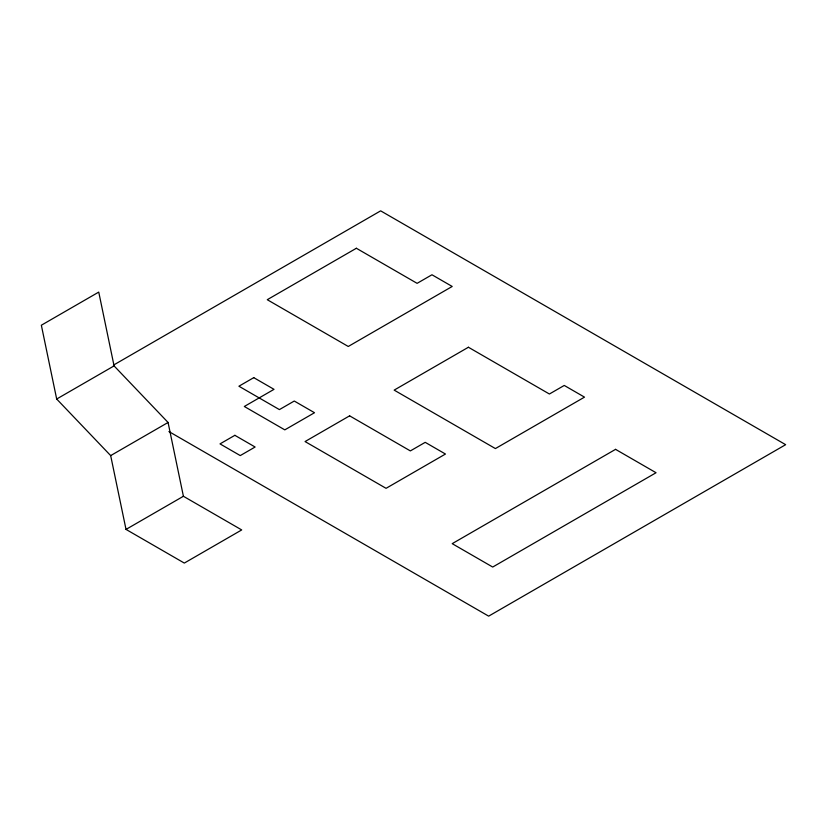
<?xml version="1.0" encoding="UTF-8"?>
<svg xmlns="http://www.w3.org/2000/svg" width="827" height="827" viewBox="0 0 827 827"><rect width="100%" height="100%" fill="white"/><g stroke="black" fill="none" stroke-linecap="round" stroke-linejoin="round"><path stroke-width="1.24" d="M113.371 365.183L380.658 210.854L785.65 444.678L488.654 616.146L168.925 431.549M56.681 399.027L114.074 365.896L98.744 292.096L41.35 325.228L56.681 399.027L110.673 455.605L126.014 529.404L184.318 563.073L241.711 529.931L183.408 496.272L168.067 422.463L114.074 365.896M110.673 455.605L168.067 422.463M126.014 529.404L183.408 496.272M356.365 248.265L267.266 299.705L348.26 346.472L452.204 286.462L431.963 274.771L417.108 283.341L356.365 248.265M253.765 377.65L238.91 386.219L279.412 409.603L294.267 401.033L314.508 412.725L284.808 429.864L244.316 406.481L274.016 389.341L253.765 377.65M234.868 435.322L220.013 443.892L240.264 455.584L255.109 447.014L234.868 435.322M349.614 415.836L305.06 441.556L386.064 488.323L445.464 454.033L425.212 442.342L410.357 450.911L349.614 415.836M468.413 347.247L394.159 390.117L495.404 448.575L584.503 397.136L564.252 385.444L549.407 394.014L468.413 347.247M615.557 449.35L452.204 543.659L492.706 567.043L656.049 472.734L615.557 449.35"/></g></svg>
